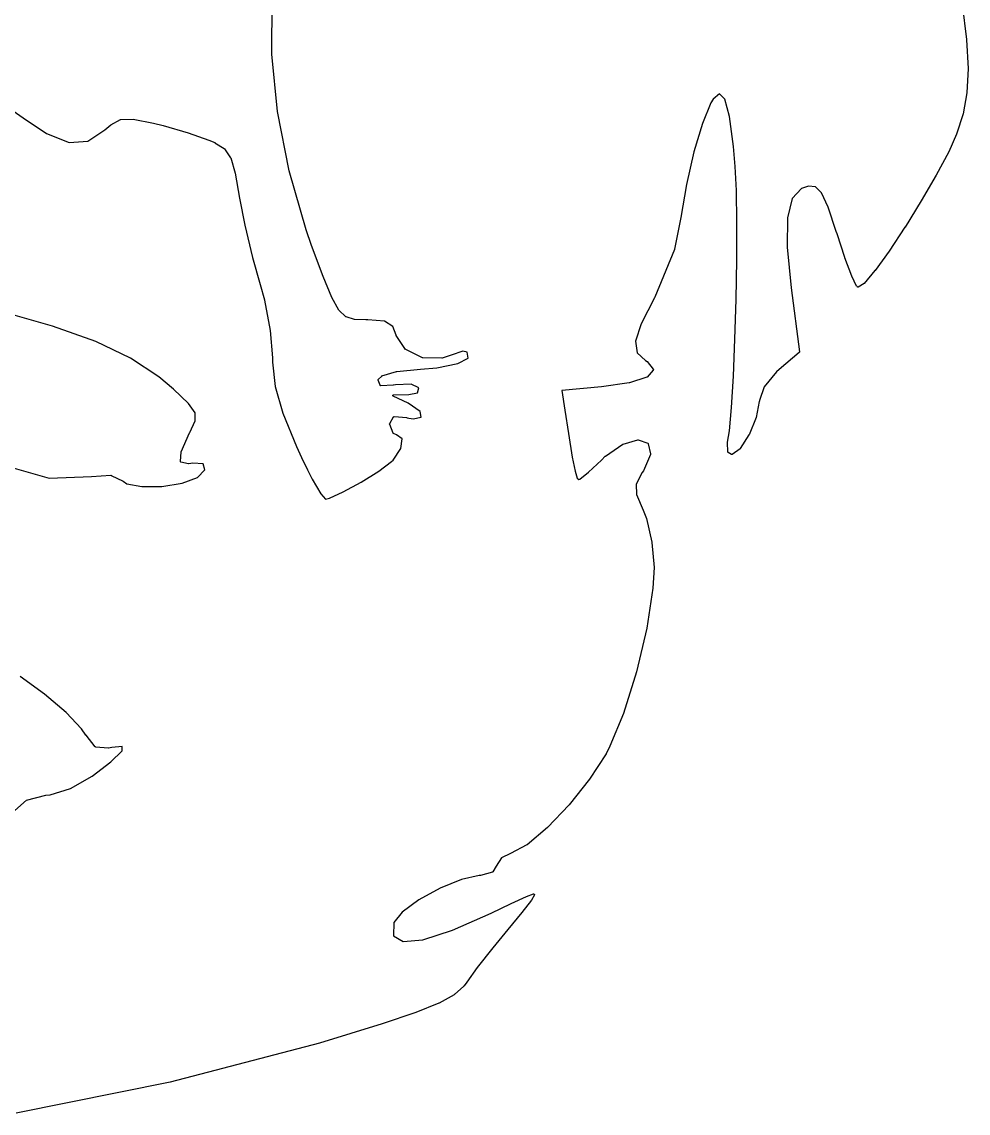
# Model space of a CAD drawing. Extents: x 42 to 258, y -102 to -28.
# Drawn here: x 87.86 to 95.17, y -58.17 to -49.74 of the extents above; entities that cross this region are included whole.
import ezdxf

# ---------------------------------------------------------------- set-up
doc = ezdxf.new("R2010")
doc.units = 0
doc.header["$MEASUREMENT"] = 0
doc.layers.add('BLACK', color=7, linetype='CONTINUOUS')

msp = doc.modelspace()

# ---------------------------------------------------------------- linework, layer by layer
at = {"layer": 'Black'}
for p, q in [((89.7895, -49.9919), (89.7917, -49.5828)), ((95.1186, -49.6051), (95.1533, -49.8804)), ((95.1533, -49.8804), (95.1533, -49.8805)), ((95.1533, -49.8805), (95.1533, -49.8807)), ((95.1533, -49.8807), (95.1656, -50.1038)), ((89.7896, -49.9922), (89.7895, -49.9919)), ((89.7896, -49.9924), (89.7896, -49.9922)), ((89.8331, -50.4353), (89.7896, -49.9924)), ((95.1656, -50.1043), (95.1564, -50.29)), ((95.1656, -50.1038), (95.1656, -50.104)), ((95.1656, -50.104), (95.1656, -50.1043)), ((93.2451, -50.2995), (93.1963, -50.3397)), ((93.2854, -50.3399), (93.2451, -50.2995)), ((95.1563, -50.2907), (95.1264, -50.4538)), ((95.1564, -50.29), (95.1563, -50.2903)), ((95.1563, -50.2903), (95.1563, -50.2907)), ((87.7218, -50.381), (87.8677, -50.4847)), ((93.179, -50.369), (93.1137, -50.5271)), ((93.1963, -50.3397), (93.179, -50.369)), ((93.322, -50.4746), (93.2854, -50.3399)), ((87.8677, -50.4847), (88.0499, -50.6064)), ((89.8332, -50.4355), (89.8331, -50.4353)), ((89.8332, -50.4357), (89.8332, -50.4355)), ((89.9214, -50.8939), (89.8332, -50.4357)), ((93.3529, -50.7064), (93.322, -50.4746)), ((95.1263, -50.4545), (95.0766, -50.6099)), ((95.1264, -50.4538), (95.1263, -50.4542)), ((95.1263, -50.4542), (95.1263, -50.4545)), ((88.4999, -50.5777), (88.5447, -50.538)), ((88.5447, -50.538), (88.5452, -50.5377)), ((88.5452, -50.5377), (88.5456, -50.5374)), ((88.5456, -50.5374), (88.6202, -50.4967)), ((88.6202, -50.4967), (88.6205, -50.4966)), ((88.6205, -50.4966), (88.6208, -50.4964)), ((88.6208, -50.4964), (88.6213, -50.4963)), ((88.6213, -50.4963), (88.6218, -50.4961)), ((88.6218, -50.4961), (88.6222, -50.4962)), ((88.6222, -50.4962), (88.6225, -50.4961)), ((88.6225, -50.4961), (88.7181, -50.4939)), ((88.7181, -50.4939), (88.7187, -50.494)), ((88.7187, -50.494), (88.7192, -50.494)), ((88.7192, -50.494), (88.8743, -50.5248)), ((88.8743, -50.5248), (88.8744, -50.5249)), ((88.8744, -50.5249), (88.8745, -50.5249)), ((88.8745, -50.5249), (88.9494, -50.5434)), ((88.9494, -50.5434), (88.9495, -50.5434)), ((88.9495, -50.5434), (88.9496, -50.5434)), ((88.9496, -50.5434), (89.1432, -50.5996)), ((93.1137, -50.5271), (93.0478, -50.7474)), ((88.0499, -50.6064), (88.2233, -50.6744)), ((88.3674, -50.6641), (88.4999, -50.5777)), ((89.1432, -50.5996), (89.1434, -50.5997)), ((89.1434, -50.5997), (89.1435, -50.5997)), ((89.1435, -50.5997), (89.3015, -50.6559)), ((95.0764, -50.6105), (95.0153, -50.7465)), ((95.0765, -50.6102), (95.0764, -50.6105)), ((95.0766, -50.6099), (95.0765, -50.6102)), ((88.2233, -50.6744), (88.3674, -50.6641)), ((89.3015, -50.6559), (89.3016, -50.656)), ((89.3016, -50.656), (89.3018, -50.656)), ((89.3018, -50.656), (89.3476, -50.676)), ((89.3476, -50.676), (89.348, -50.6762)), ((89.348, -50.6762), (89.3483, -50.6764)), ((89.3483, -50.6764), (89.4219, -50.7221)), ((89.4219, -50.7221), (89.422, -50.7222)), ((89.422, -50.7222), (89.4222, -50.7223)), ((89.4222, -50.7223), (89.4226, -50.7227)), ((89.4226, -50.7227), (89.4232, -50.7232)), ((89.4232, -50.7232), (89.4232, -50.7234)), ((89.4232, -50.7234), (89.4234, -50.7235)), ((89.4234, -50.7235), (89.4704, -50.7925)), ((93.3665, -50.8588), (93.3529, -50.7064)), ((89.4704, -50.7925), (89.4707, -50.7932)), ((89.4707, -50.7932), (89.4711, -50.7939)), ((89.4711, -50.7939), (89.5052, -50.912)), ((93.0478, -50.7474), (92.9897, -50.9999)), ((95.0152, -50.7468), (94.9197, -50.9263)), ((95.0153, -50.7465), (95.0152, -50.7467)), ((95.0152, -50.7467), (95.0152, -50.7468)), ((89.9215, -50.8942), (89.9214, -50.8939)), ((89.9215, -50.8944), (89.9215, -50.8942)), ((90.0531, -51.3495), (89.9215, -50.8944)), ((93.3755, -51.045), (93.3665, -50.8588)), ((89.5052, -50.912), (89.5052, -50.9122)), ((89.5052, -50.9122), (89.5053, -50.9125)), ((89.5053, -50.9125), (89.5401, -51.1054)), ((94.9196, -50.9265), (94.8033, -51.1261)), ((94.9197, -50.9263), (94.9196, -50.9264)), ((94.9196, -50.9264), (94.9196, -50.9265)), ((92.9897, -50.9999), (92.9475, -51.2545)), ((93.3792, -51.2923), (93.3755, -51.045)), ((93.8785, -51.0298), (93.8075, -51.1081)), ((93.9338, -51.0124), (93.8785, -51.0298)), ((93.9878, -51.018), (93.9338, -51.0124)), ((94.034, -51.0647), (93.9878, -51.018)), ((94.0838, -51.173), (94.034, -51.0647)), ((89.5401, -51.1054), (89.5798, -51.3121)), ((93.8075, -51.1081), (93.7712, -51.2556)), ((94.8032, -51.1262), (94.6779, -51.3277)), ((94.8033, -51.1261), (94.8032, -51.1262)), ((94.8033, -51.1261), (94.8033, -51.1261)), ((94.1472, -51.3609), (94.0838, -51.173)), ((89.5798, -51.3121), (89.6385, -51.5621)), ((92.9475, -51.2547), (92.8981, -51.499)), ((92.9475, -51.2545), (92.9475, -51.2546)), ((92.9475, -51.2546), (92.9475, -51.2547)), ((93.3781, -51.5803), (93.3792, -51.2923)), ((93.7712, -51.2556), (93.7689, -51.4825)), ((94.6778, -51.3278), (94.5549, -51.513)), ((94.6779, -51.3277), (94.6778, -51.3277)), ((94.6778, -51.3277), (94.6778, -51.3278)), ((90.0531, -51.3496), (90.0531, -51.3495)), ((90.0532, -51.3498), (90.0531, -51.3496)), ((90.0961, -51.4702), (90.0532, -51.3498)), ((94.1533, -51.3802), (94.1472, -51.3609)), ((94.1533, -51.3803), (94.1533, -51.3802)), ((94.2143, -51.564), (94.1533, -51.3803)), ((94.1533, -51.3803), (94.1533, -51.3803)), ((90.0962, -51.4703), (90.0961, -51.4702)), ((90.1863, -51.7104), (90.0962, -51.4703)), ((90.0962, -51.4703), (90.0962, -51.4703)), ((93.7689, -51.4825), (93.7993, -51.7974)), ((89.6385, -51.5621), (89.6978, -51.7704)), ((92.8979, -51.4999), (92.746, -51.8693)), ((92.898, -51.4994), (92.8979, -51.4999)), ((92.8981, -51.499), (92.898, -51.4994)), ((93.373, -51.8879), (93.3781, -51.5803)), ((94.2143, -51.5641), (94.2143, -51.564)), ((94.2143, -51.5642), (94.2143, -51.5641)), ((94.2678, -51.7066), (94.2143, -51.5642)), ((94.5548, -51.5131), (94.4462, -51.664)), ((94.5549, -51.5131), (94.5548, -51.5131)), ((94.5549, -51.513), (94.5549, -51.5131)), ((94.446, -51.6643), (94.3633, -51.7625)), ((94.4461, -51.6641), (94.446, -51.6643)), ((94.4462, -51.664), (94.4461, -51.6641)), ((90.1863, -51.7105), (90.1863, -51.7104)), ((90.1863, -51.7104), (90.1863, -51.7104)), ((90.2521, -51.8715), (90.1863, -51.7105)), ((94.2679, -51.7067), (94.2678, -51.7066)), ((94.268, -51.707), (94.2679, -51.7067)), ((94.3044, -51.7832), (94.268, -51.707)), ((89.6978, -51.7704), (89.6978, -51.7704)), ((89.6978, -51.7704), (89.6978, -51.7704)), ((89.6978, -51.7704), (89.7316, -51.8908)), ((93.7993, -51.7974), (93.8625, -52.2916)), ((94.3049, -51.7838), (94.3044, -51.7832)), ((94.3053, -51.7844), (94.3049, -51.7838)), ((94.3107, -51.7902), (94.3053, -51.7844)), ((94.3113, -51.7907), (94.3107, -51.7902)), ((94.3119, -51.7912), (94.3113, -51.7907)), ((94.312, -51.7912), (94.3119, -51.7912)), ((94.3121, -51.7913), (94.312, -51.7912)), ((94.3128, -51.7915), (94.3121, -51.7913)), ((94.3136, -51.7918), (94.3128, -51.7915)), ((94.3137, -51.7917), (94.3136, -51.7918)), ((94.3145, -51.7917), (94.3137, -51.7918)), ((94.3137, -51.7918), (94.3137, -51.7917)), ((94.3153, -51.7917), (94.3145, -51.7917)), ((94.3154, -51.7917), (94.3153, -51.7917)), ((94.3155, -51.7917), (94.3154, -51.7917)), ((94.3162, -51.7914), (94.3155, -51.7917)), ((94.3169, -51.7911), (94.3162, -51.7914)), ((94.3621, -51.7635), (94.3169, -51.7911)), ((94.3627, -51.763), (94.3621, -51.7635)), ((94.3633, -51.7625), (94.3627, -51.763)), ((89.7316, -51.8908), (89.7316, -51.891)), ((89.7316, -51.891), (89.7317, -51.8912)), ((89.7317, -51.8912), (89.7764, -52.1268)), ((90.2523, -51.8717), (90.2521, -51.8715)), ((90.2524, -51.872), (90.2523, -51.8717)), ((90.3059, -51.9696), (90.2524, -51.872)), ((92.7436, -51.8736), (92.6403, -52.0739)), ((92.7457, -51.8699), (92.7436, -51.8736)), ((92.7459, -51.8696), (92.7457, -51.8699)), ((92.746, -51.8693), (92.7459, -51.8696)), ((93.3643, -52.1946), (93.373, -51.8879)), ((88.0964, -52.0927), (87.6795, -51.9758)), ((90.3063, -51.9702), (90.3059, -51.9696)), ((90.3068, -51.9708), (90.3063, -51.9702)), ((90.3598, -52.0209), (90.3068, -51.9708)), ((90.3601, -52.0211), (90.3598, -52.0209)), ((90.3603, -52.0213), (90.3601, -52.0211)), ((90.3608, -52.0216), (90.3603, -52.0213)), ((90.3613, -52.0219), (90.3608, -52.0216)), ((90.3616, -52.022), (90.3613, -52.0219)), ((90.3619, -52.0221), (90.3616, -52.022)), ((90.4263, -52.0405), (90.3619, -52.0221)), ((90.4269, -52.0406), (90.4263, -52.0405)), ((90.4275, -52.0407), (90.4269, -52.0406)), ((90.5153, -52.0433), (90.4275, -52.0407)), ((90.5154, -52.0433), (90.5153, -52.0432)), ((90.5153, -52.0432), (90.5153, -52.0433)), ((90.529, -52.0433), (90.5154, -52.0433)), ((90.66, -52.0537), (90.529, -52.0433)), ((90.7231, -52.0963), (90.66, -52.0537)), ((92.6403, -52.0739), (92.5966, -52.2099)), ((88.4296, -52.2112), (88.0964, -52.0927)), ((89.7764, -52.1268), (89.7764, -52.1271)), ((89.7764, -52.1271), (89.7765, -52.1273)), ((89.7765, -52.1273), (89.794, -52.3386)), ((90.7484, -52.1638), (90.7231, -52.0963)), ((90.7487, -52.1643), (90.7484, -52.1638)), ((90.7489, -52.1648), (90.7487, -52.1643)), ((90.8207, -52.2722), (90.7489, -52.1648)), ((88.6971, -52.3392), (88.4296, -52.2112)), ((92.5966, -52.2099), (92.6091, -52.2983)), ((93.3526, -52.4796), (93.3643, -52.1946)), ((88.9168, -52.4849), (88.6971, -52.3392)), ((89.794, -52.3386), (89.794, -52.3387)), ((89.794, -52.3387), (89.794, -52.3389)), ((89.794, -52.3389), (89.7944, -52.3702)), ((90.821, -52.2725), (90.8207, -52.2722)), ((90.8213, -52.2729), (90.821, -52.2725)), ((90.8216, -52.2731), (90.8213, -52.2729)), ((90.8219, -52.2734), (90.8216, -52.2731)), ((90.8223, -52.2736), (90.8219, -52.2734)), ((90.8227, -52.2739), (90.8223, -52.2736)), ((90.9522, -52.3367), (90.8227, -52.2739)), ((90.9523, -52.3367), (90.9522, -52.3367)), ((90.9525, -52.3368), (90.9523, -52.3367)), ((90.9532, -52.3369), (90.9525, -52.3368)), ((90.9538, -52.3371), (90.9532, -52.3369)), ((90.954, -52.3371), (90.9538, -52.3371)), ((90.9542, -52.3372), (90.954, -52.3371)), ((91.1022, -52.3413), (90.9542, -52.3372)), ((91.1031, -52.3412), (91.1023, -52.3413)), ((91.1039, -52.341), (91.1031, -52.3412)), ((91.104, -52.341), (91.1039, -52.341)), ((91.1743, -52.3159), (91.104, -52.341)), ((91.104, -52.341), (91.104, -52.341)), ((91.2631, -52.2866), (91.1743, -52.3159)), ((91.225, -52.3826), (91.3038, -52.34)), ((91.2968, -52.2932), (91.2631, -52.2866)), ((91.3038, -52.34), (91.2968, -52.2932)), ((92.6091, -52.2983), (92.6749, -52.3587)), ((93.8608, -52.2961), (93.7062, -52.4267)), ((93.8612, -52.2955), (93.8608, -52.2961)), ((93.8617, -52.295), (93.8612, -52.2955)), ((93.8618, -52.2948), (93.8617, -52.295)), ((93.8619, -52.2947), (93.8618, -52.2948)), ((93.8621, -52.294), (93.8619, -52.2947)), ((93.8624, -52.2933), (93.8621, -52.294)), ((93.8625, -52.2931), (93.8624, -52.2932)), ((93.8624, -52.2932), (93.8624, -52.2933)), ((93.8625, -52.2916), (93.8625, -52.2924)), ((93.8625, -52.2924), (93.8625, -52.2931)), ((89.7944, -52.3702), (89.8148, -52.5598)), ((90.7529, -52.4438), (90.9355, -52.4242)), ((90.9355, -52.4242), (90.9355, -52.4242)), ((90.9355, -52.4242), (90.9356, -52.4242)), ((90.9356, -52.4242), (91.0637, -52.4137)), ((91.0637, -52.4137), (91.225, -52.3826)), ((91.1023, -52.3413), (91.1022, -52.3413)), ((91.1023, -52.3413), (91.1023, -52.3413)), ((92.6749, -52.3587), (92.6862, -52.3655)), ((92.6862, -52.3655), (92.6863, -52.3655)), ((92.6863, -52.3655), (92.6863, -52.3656)), ((92.6863, -52.3656), (92.687, -52.3661)), ((92.687, -52.3661), (92.6876, -52.3666)), ((92.6876, -52.3666), (92.6876, -52.3667)), ((92.6876, -52.3667), (92.6876, -52.3667)), ((92.6876, -52.3667), (92.7337, -52.4257)), ((89.0283, -52.5796), (88.9168, -52.4849)), ((90.6094, -52.5078), (90.6095, -52.5075)), ((90.6095, -52.5083), (90.6094, -52.5078)), ((90.6095, -52.5072), (90.6096, -52.5066)), ((90.6095, -52.5075), (90.6095, -52.5072)), ((90.6096, -52.5089), (90.6095, -52.5083)), ((90.6096, -52.5066), (90.6097, -52.5061)), ((90.6097, -52.5092), (90.6096, -52.5089)), ((90.6097, -52.5061), (90.6099, -52.5058)), ((90.6098, -52.5095), (90.6097, -52.5092)), ((90.6255, -52.5499), (90.6098, -52.5095)), ((90.6099, -52.5055), (90.6103, -52.5051)), ((90.6099, -52.5058), (90.6099, -52.5055)), ((90.6103, -52.5051), (90.6105, -52.5046)), ((90.6105, -52.5046), (90.6108, -52.5044)), ((90.6108, -52.5044), (90.611, -52.5041)), ((90.611, -52.5041), (90.637, -52.4791)), ((90.637, -52.4791), (90.6373, -52.4789)), ((90.6373, -52.4789), (90.6375, -52.4787)), ((90.6375, -52.4787), (90.638, -52.4784)), ((90.638, -52.4784), (90.6385, -52.4781)), ((90.6385, -52.4781), (90.6388, -52.478)), ((90.6388, -52.478), (90.639, -52.4779)), ((90.639, -52.4779), (90.752, -52.444)), ((90.752, -52.444), (90.7525, -52.4439)), ((90.7525, -52.4439), (90.7529, -52.4438)), ((92.6837, -52.4872), (92.5494, -52.5316)), ((92.6841, -52.487), (92.6837, -52.4872)), ((92.6845, -52.4869), (92.6841, -52.487)), ((92.6848, -52.4866), (92.6845, -52.4869)), ((92.6852, -52.4864), (92.6848, -52.4866)), ((92.6855, -52.4861), (92.6852, -52.4864)), ((92.6858, -52.4858), (92.6855, -52.4861)), ((92.7335, -52.4321), (92.6858, -52.4858)), ((92.7339, -52.4314), (92.7335, -52.4321)), ((92.7337, -52.4257), (92.7341, -52.4264)), ((92.7344, -52.4307), (92.7339, -52.4314)), ((92.7341, -52.4264), (92.7345, -52.4272)), ((92.7346, -52.4298), (92.7344, -52.4306)), ((92.7344, -52.4306), (92.7344, -52.4306)), ((92.7344, -52.4306), (92.7344, -52.4307)), ((92.7345, -52.4272), (92.7345, -52.4272)), ((92.7345, -52.4272), (92.7345, -52.4272)), ((92.7345, -52.4272), (92.7346, -52.428)), ((92.7346, -52.428), (92.7347, -52.4289)), ((92.7347, -52.429), (92.7346, -52.4298)), ((92.7347, -52.4289), (92.7347, -52.4289)), ((92.7347, -52.4289), (92.7347, -52.429)), ((93.3385, -52.7223), (93.3526, -52.4796)), ((93.6856, -52.4451), (93.5908, -52.5618)), ((93.7062, -52.4267), (93.6856, -52.4451)), ((89.1442, -52.6902), (89.0283, -52.5796)), ((89.8148, -52.5598), (89.8731, -52.7658)), ((90.6257, -52.5503), (90.6255, -52.5499)), ((90.6259, -52.5507), (90.6257, -52.5503)), ((90.6262, -52.551), (90.6259, -52.5507)), ((90.6264, -52.5513), (90.6262, -52.551)), ((90.6267, -52.5516), (90.6264, -52.5513)), ((90.6271, -52.552), (90.6267, -52.5516)), ((90.6274, -52.5522), (90.6271, -52.552)), ((90.6277, -52.5524), (90.6274, -52.5522)), ((90.6282, -52.5526), (90.6277, -52.5524)), ((90.6286, -52.5528), (90.6282, -52.5526)), ((90.629, -52.5529), (90.6286, -52.5528)), ((90.6294, -52.553), (90.629, -52.5529)), ((90.6298, -52.553), (90.6294, -52.553)), ((90.6303, -52.553), (90.6298, -52.553)), ((90.7266, -52.549), (90.6303, -52.553)), ((90.7269, -52.5489), (90.7266, -52.549)), ((90.7273, -52.5489), (90.7269, -52.5489)), ((90.7445, -52.5457), (90.7273, -52.5489)), ((90.8649, -52.5407), (90.7445, -52.5457)), ((90.923, -52.5692), (90.8649, -52.5407)), ((90.9129, -52.6074), (90.923, -52.5692)), ((92.3344, -52.5627), (92.028, -52.5904)), ((92.028, -52.5904), (92.0512, -52.7431)), ((92.3345, -52.5626), (92.3344, -52.5627)), ((92.3346, -52.5626), (92.3345, -52.5626)), ((92.5485, -52.5318), (92.3346, -52.5626)), ((92.5489, -52.5316), (92.5485, -52.5318)), ((92.5494, -52.5316), (92.5489, -52.5316)), ((93.5908, -52.5618), (93.5532, -52.6677)), ((90.7238, -52.6297), (90.7239, -52.6291)), ((90.7239, -52.63), (90.7238, -52.6297)), ((90.7239, -52.6286), (90.724, -52.6283)), ((90.7239, -52.6291), (90.7239, -52.6286)), ((90.7239, -52.6303), (90.7239, -52.63)), ((90.7241, -52.6308), (90.7239, -52.6303)), ((90.724, -52.628), (90.7242, -52.6275)), ((90.724, -52.6283), (90.724, -52.628)), ((90.7242, -52.6314), (90.7241, -52.6308)), ((90.7242, -52.6275), (90.7244, -52.627)), ((90.7244, -52.6317), (90.7242, -52.6314)), ((90.7244, -52.627), (90.7246, -52.6267)), ((90.7245, -52.632), (90.7244, -52.6317)), ((90.7249, -52.6324), (90.7245, -52.632)), ((90.7246, -52.6267), (90.7247, -52.6264)), ((90.7247, -52.6264), (90.7251, -52.626)), ((90.7252, -52.6328), (90.7249, -52.6324)), ((90.7251, -52.626), (90.7255, -52.6256)), ((90.7255, -52.633), (90.7252, -52.6328)), ((90.7255, -52.6256), (90.7258, -52.6254)), ((90.7257, -52.6332), (90.7255, -52.633)), ((90.7262, -52.6335), (90.7257, -52.6332)), ((90.7258, -52.6254), (90.726, -52.6252)), ((90.726, -52.6252), (90.7265, -52.625)), ((90.7266, -52.6338), (90.7262, -52.6335)), ((90.7265, -52.625), (90.727, -52.6247)), ((90.8406, -52.6888), (90.7266, -52.6338)), ((90.727, -52.6247), (90.7273, -52.6246)), ((90.7273, -52.6246), (90.7276, -52.6245)), ((90.7276, -52.6245), (90.7281, -52.6244)), ((90.7281, -52.6244), (90.7287, -52.6243)), ((90.7287, -52.6243), (90.8455, -52.6209)), ((90.8455, -52.6209), (90.9129, -52.6074)), ((93.553, -52.6745), (93.5286, -52.7982)), ((93.5531, -52.6736), (93.553, -52.6741)), ((93.553, -52.6741), (93.553, -52.6745)), ((93.5532, -52.6677), (93.5531, -52.6736)), ((89.1956, -52.7617), (89.1442, -52.6902)), ((89.1958, -52.825), (89.1956, -52.7617)), ((90.933, -52.7527), (90.8406, -52.6888)), ((90.9427, -52.7959), (90.933, -52.7527)), ((92.0512, -52.7431), (92.0512, -52.7431)), ((92.0512, -52.7431), (92.0787, -52.9222)), ((93.3226, -52.9017), (93.3385, -52.7223)), ((89.1555, -52.9135), (89.1958, -52.825)), ((89.8731, -52.7658), (89.9787, -53.0226)), ((90.6984, -52.8472), (90.6985, -52.8468)), ((90.6985, -52.8464), (90.6987, -52.846)), ((90.6985, -52.8468), (90.6985, -52.8464)), ((90.6987, -52.8455), (90.699, -52.8452)), ((90.6987, -52.846), (90.6987, -52.8455)), ((90.699, -52.8452), (90.6991, -52.8448)), ((90.6991, -52.8448), (90.7284, -52.7944)), ((90.7284, -52.7944), (90.7286, -52.7942)), ((90.7286, -52.7941), (90.7291, -52.7936)), ((90.7286, -52.7942), (90.7286, -52.7941)), ((90.7291, -52.7936), (90.7296, -52.7931)), ((90.7296, -52.7931), (90.7297, -52.793)), ((90.7297, -52.793), (90.7299, -52.7928)), ((90.7299, -52.7928), (90.7305, -52.7925)), ((90.7305, -52.7925), (90.7311, -52.7922)), ((90.7311, -52.7922), (90.7313, -52.7922)), ((90.7313, -52.7922), (90.7314, -52.7921)), ((90.7314, -52.7921), (90.7321, -52.792)), ((90.7321, -52.792), (90.7328, -52.7919)), ((90.7328, -52.7919), (90.733, -52.7919)), ((90.733, -52.7919), (90.7332, -52.7919)), ((90.7332, -52.7919), (90.8308, -52.7998)), ((90.8308, -52.7998), (90.831, -52.7999)), ((90.831, -52.7999), (90.8313, -52.7999)), ((90.8313, -52.7999), (90.879, -52.8086)), ((90.879, -52.8086), (90.9427, -52.7959)), ((93.5283, -52.7991), (93.4735, -52.932)), ((93.5284, -52.7987), (93.5283, -52.7991)), ((93.5286, -52.7982), (93.5284, -52.7987)), ((89.088, -53.063), (89.1531, -52.9182)), ((89.1531, -52.9181), (89.1532, -52.918)), ((89.1531, -52.9182), (89.1531, -52.9181)), ((89.1532, -52.918), (89.1555, -52.9135)), ((90.6984, -52.85), (90.6984, -52.8472)), ((90.6984, -52.8501), (90.6984, -52.85)), ((90.6984, -52.8502), (90.6984, -52.8501)), ((90.6986, -52.851), (90.6984, -52.8502)), ((90.6987, -52.8517), (90.6986, -52.851)), ((90.6987, -52.8518), (90.6987, -52.8517)), ((90.6988, -52.8519), (90.6987, -52.8518)), ((90.7259, -52.9202), (90.6988, -52.8519)), ((90.7261, -52.9204), (90.7259, -52.9202)), ((90.7262, -52.9207), (90.7261, -52.9204)), ((90.7265, -52.9212), (90.7262, -52.9207)), ((90.7268, -52.9216), (90.7265, -52.9212)), ((90.7271, -52.9218), (90.7268, -52.9216)), ((90.7273, -52.9221), (90.7271, -52.9218)), ((90.7277, -52.9224), (90.7273, -52.9221)), ((90.7282, -52.9227), (90.7277, -52.9224)), ((90.7285, -52.9228), (90.7282, -52.9227)), ((90.7288, -52.923), (90.7285, -52.9228)), ((90.7518, -52.9317), (90.7288, -52.923)), ((92.0787, -52.9222), (92.1086, -53.1043)), ((93.3078, -52.9899), (93.3226, -52.9017)), ((90.796, -52.9635), (90.7518, -52.9317)), ((90.7859, -53.0387), (90.796, -52.9635)), ((92.3645, -53.0973), (92.4992, -53.0044)), ((92.4992, -53.0044), (92.5, -53.004)), ((92.5, -53.004), (92.5007, -53.0037)), ((92.5007, -53.0037), (92.6142, -52.9722)), ((92.6142, -52.9722), (92.6148, -52.9721)), ((92.6148, -52.9721), (92.6154, -52.972)), ((92.6154, -52.972), (92.6157, -52.9721)), ((92.6157, -52.9721), (92.6159, -52.972)), ((92.6159, -52.972), (92.6165, -52.9722)), ((92.6165, -52.9722), (92.6172, -52.9723)), ((92.6172, -52.9723), (92.6919, -52.998)), ((92.6919, -52.998), (92.6926, -52.9984)), ((92.6926, -52.9984), (92.6933, -52.9987)), ((92.6933, -52.9987), (92.6934, -52.9988)), ((92.6934, -52.9988), (92.6935, -52.9988)), ((92.6935, -52.9988), (92.694, -52.9994)), ((92.694, -52.9994), (92.6945, -53)), ((92.6945, -53), (92.6945, -53.0001)), ((92.6945, -53.0001), (92.6946, -53.0001)), ((92.6946, -53.0001), (92.6949, -53.0009)), ((92.6949, -53.0009), (92.6952, -53.0016)), ((92.6952, -53.0016), (92.7137, -53.0801)), ((93.3079, -52.9904), (93.3078, -52.9899)), ((93.3078, -52.9909), (93.3079, -52.9904)), ((93.3101, -53.0646), (93.3078, -52.9909)), ((93.4731, -52.9328), (93.4059, -53.0389)), ((93.4732, -52.9324), (93.4731, -52.9328)), ((93.4735, -52.932), (93.4732, -52.9324)), ((89.0834, -53.1384), (89.0876, -53.0648)), ((89.0876, -53.0647), (89.0878, -53.0639)), ((89.0876, -53.0648), (89.0876, -53.0647)), ((89.0876, -53.0647), (89.0876, -53.0647)), ((89.0878, -53.0639), (89.088, -53.0631)), ((89.088, -53.0631), (89.088, -53.063)), ((89.088, -53.0631), (89.088, -53.0631)), ((89.9787, -53.0226), (90.0179, -53.1076)), ((90.7245, -53.1281), (90.7859, -53.0387)), ((92.3334, -53.1268), (92.3639, -53.0978)), ((92.3639, -53.0978), (92.3643, -53.0976)), ((92.3643, -53.0976), (92.3645, -53.0973)), ((92.7134, -53.0833), (92.658, -53.2104)), ((92.7136, -53.0826), (92.7134, -53.0833)), ((92.7138, -53.0819), (92.7136, -53.0826)), ((92.7137, -53.0801), (92.7137, -53.0809)), ((92.7137, -53.0809), (92.7138, -53.0816)), ((92.7138, -53.0816), (92.7138, -53.0817)), ((92.7138, -53.0817), (92.7138, -53.0819)), ((93.3102, -53.0653), (93.3101, -53.0646)), ((93.3104, -53.066), (93.3102, -53.0653)), ((93.3104, -53.0661), (93.3104, -53.066)), ((93.3104, -53.0663), (93.3104, -53.0661)), ((93.3108, -53.0669), (93.3104, -53.0663)), ((93.3112, -53.0675), (93.3108, -53.0669)), ((93.3113, -53.0676), (93.3112, -53.0675)), ((93.3114, -53.0677), (93.3113, -53.0676)), ((93.3119, -53.0682), (93.3114, -53.0677)), ((93.3125, -53.0687), (93.3119, -53.0682)), ((93.3377, -53.0839), (93.3125, -53.0687)), ((93.3379, -53.084), (93.3377, -53.0839)), ((93.3382, -53.0842), (93.3379, -53.084)), ((93.3388, -53.0843), (93.3382, -53.0842)), ((93.3393, -53.0846), (93.3388, -53.0843)), ((93.3396, -53.0846), (93.3393, -53.0846)), ((93.3399, -53.0846), (93.3396, -53.0846)), ((93.3404, -53.0846), (93.3399, -53.0846)), ((93.341, -53.0846), (93.3404, -53.0846)), ((93.3413, -53.0845), (93.341, -53.0846)), ((93.3416, -53.0845), (93.3413, -53.0845)), ((93.3421, -53.0842), (93.3416, -53.0845)), ((93.3427, -53.084), (93.3421, -53.0842)), ((93.3429, -53.0839), (93.3427, -53.084)), ((93.3432, -53.0837), (93.3429, -53.0839)), ((93.4045, -53.0404), (93.3432, -53.0837)), ((93.4046, -53.0403), (93.4045, -53.0404)), ((93.4047, -53.0402), (93.4046, -53.0403)), ((93.4052, -53.0397), (93.4047, -53.0402)), ((93.4058, -53.0391), (93.4052, -53.0397)), ((93.4059, -53.0389), (93.4058, -53.039)), ((93.4058, -53.039), (93.4058, -53.0391)), ((87.7622, -53.1798), (88.0708, -53.2671)), ((89.0834, -53.1385), (89.0834, -53.1384)), ((89.0834, -53.1384), (89.0834, -53.1384)), ((89.0835, -53.1395), (89.0834, -53.1385)), ((89.0836, -53.1402), (89.0835, -53.1395)), ((89.0841, -53.1411), (89.0836, -53.1402)), ((89.0836, -53.1402), (89.0836, -53.1402)), ((89.0836, -53.1402), (89.0836, -53.1402)), ((89.0844, -53.1417), (89.0841, -53.1411)), ((89.085, -53.1423), (89.0844, -53.1417)), ((89.0844, -53.1417), (89.0844, -53.1417)), ((89.0844, -53.1417), (89.0844, -53.1417)), ((89.0857, -53.1429), (89.085, -53.1423)), ((89.0865, -53.1433), (89.0857, -53.1429)), ((89.0857, -53.1429), (89.0857, -53.1429)), ((89.0857, -53.1429), (89.0857, -53.1429)), ((89.0872, -53.1436), (89.0865, -53.1433)), ((89.0873, -53.1436), (89.0872, -53.1436)), ((89.1451, -53.157), (89.0873, -53.1436)), ((89.0873, -53.1436), (89.0873, -53.1436)), ((89.1453, -53.157), (89.1451, -53.157)), ((89.1455, -53.1571), (89.1453, -53.157)), ((89.1462, -53.1571), (89.1455, -53.1571)), ((89.1468, -53.1571), (89.1462, -53.1571)), ((89.147, -53.1571), (89.1468, -53.1571)), ((89.1472, -53.1571), (89.147, -53.1571)), ((89.1798, -53.1502), (89.1472, -53.1571)), ((89.2589, -53.1552), (89.1798, -53.1502)), ((89.2704, -53.2025), (89.2589, -53.1552)), ((90.0179, -53.1076), (90.0648, -53.2017)), ((90.614, -53.2125), (90.7129, -53.139)), ((90.7129, -53.139), (90.7245, -53.1281)), ((92.1086, -53.1043), (92.1301, -53.2137)), ((92.2338, -53.2206), (92.3334, -53.1268)), ((92.3334, -53.1268), (92.3334, -53.1268)), ((88.0708, -53.2671), (88.3962, -53.255)), ((88.3962, -53.255), (88.5463, -53.245)), ((88.5463, -53.245), (88.5467, -53.2451)), ((88.5467, -53.2451), (88.5472, -53.245)), ((88.5472, -53.245), (88.5476, -53.2452)), ((88.5476, -53.2452), (88.548, -53.2452)), ((88.548, -53.2452), (88.5484, -53.2454)), ((88.5484, -53.2454), (88.5488, -53.2455)), ((88.5488, -53.2455), (88.6403, -53.2907)), ((89.0967, -53.3062), (89.2147, -53.2616)), ((89.2147, -53.2616), (89.2704, -53.2025)), ((90.0648, -53.2017), (90.1009, -53.2742)), ((90.4784, -53.297), (90.614, -53.2125)), ((92.1301, -53.2137), (92.1464, -53.2659)), ((92.1464, -53.2659), (92.1584, -53.277)), ((92.1664, -53.2737), (92.2338, -53.2206)), ((92.6492, -53.2241), (92.6028, -53.3134)), ((92.6576, -53.2111), (92.6492, -53.2241)), ((92.6578, -53.2107), (92.6576, -53.2111)), ((92.658, -53.2104), (92.6578, -53.2107)), ((88.6403, -53.2907), (88.6405, -53.2909)), ((88.6405, -53.2909), (88.6408, -53.291)), ((88.6408, -53.291), (88.67, -53.3105)), ((88.67, -53.3105), (88.7847, -53.3327)), ((88.7847, -53.3327), (88.9401, -53.3307)), ((88.9401, -53.3307), (89.0967, -53.3062)), ((90.1009, -53.2742), (90.1671, -53.3891)), ((90.3401, -53.3734), (90.4784, -53.297)), ((92.1584, -53.277), (92.1664, -53.2737)), ((92.6028, -53.3134), (92.605, -53.3931)), ((90.1671, -53.3891), (90.2029, -53.4297)), ((90.2029, -53.4297), (90.2332, -53.4222)), ((90.2332, -53.4222), (90.3401, -53.3734)), ((92.605, -53.3931), (92.6559, -53.5144)), ((92.6559, -53.5144), (92.6559, -53.5145)), ((92.6559, -53.5145), (92.656, -53.5145)), ((92.656, -53.5145), (92.6806, -53.5778)), ((92.6806, -53.5778), (92.6806, -53.5781)), ((92.6806, -53.5781), (92.6808, -53.5785)), ((92.6808, -53.5785), (92.7233, -53.7625)), ((92.7233, -53.7625), (92.7233, -53.7628)), ((92.7233, -53.7628), (92.7234, -53.7632)), ((92.7234, -53.7632), (92.74, -53.9572)), ((92.74, -53.9579), (92.7314, -54.1162)), ((92.74, -53.9572), (92.74, -53.9576)), ((92.74, -53.9576), (92.74, -53.9579)), ((92.7314, -54.1166), (92.6845, -54.4261)), ((92.7314, -54.1162), (92.7313, -54.1164)), ((92.7313, -54.1164), (92.7314, -54.1166)), ((92.6844, -54.4265), (92.6055, -54.7621)), ((92.6845, -54.4261), (92.6844, -54.4263)), ((92.6844, -54.4263), (92.6844, -54.4265)), ((92.6054, -54.7624), (92.5042, -55.0848)), ((92.6055, -54.7621), (92.6054, -54.7623)), ((92.6054, -54.7623), (92.6054, -54.7624)), ((88.0327, -54.9349), (87.8466, -54.7993)), ((88.1997, -55.0767), (88.0327, -54.9349)), ((88.3198, -55.2021), (88.1997, -55.0767)), ((92.5041, -55.0852), (92.3985, -55.3362)), ((92.5042, -55.0848), (92.5041, -55.085)), ((92.5041, -55.085), (92.5041, -55.0852)), ((88.3538, -55.2517), (88.3198, -55.2021)), ((88.3539, -55.2518), (88.3538, -55.2517)), ((88.354, -55.252), (88.3539, -55.2518)), ((88.4256, -55.3417), (88.354, -55.252)), ((88.4258, -55.3419), (88.4256, -55.3417)), ((88.426, -55.3421), (88.4258, -55.3419)), ((88.4265, -55.3424), (88.426, -55.3421)), ((88.4269, -55.3428), (88.4265, -55.3424)), ((88.4272, -55.3429), (88.4269, -55.3428)), ((88.4274, -55.3431), (88.4272, -55.3429)), ((88.428, -55.3432), (88.4274, -55.3431)), ((88.4286, -55.3435), (88.428, -55.3432)), ((88.4288, -55.3435), (88.4286, -55.3435)), ((88.429, -55.3435), (88.4288, -55.3435)), ((88.5259, -55.3535), (88.429, -55.3435)), ((88.5267, -55.3534), (88.5259, -55.3535)), ((88.5275, -55.3534), (88.5267, -55.3534)), ((88.5534, -55.3477), (88.5275, -55.3534)), ((88.5461, -55.4574), (88.6332, -55.372)), ((88.6343, -55.3398), (88.5534, -55.3477)), ((88.6332, -55.372), (88.6343, -55.3398)), ((92.3905, -55.3551), (92.3697, -55.3945)), ((92.3907, -55.3547), (92.3905, -55.3549)), ((92.3905, -55.3549), (92.3905, -55.3551)), ((92.3985, -55.3362), (92.3907, -55.3547)), ((88.4019, -55.568), (88.5461, -55.4574)), ((92.3695, -55.3949), (92.2428, -55.5919)), ((92.3697, -55.3945), (92.3695, -55.3947)), ((92.3695, -55.3947), (92.3695, -55.3949)), ((88.2343, -55.6648), (88.4019, -55.568)), ((92.2425, -55.5923), (92.0851, -55.7897)), ((92.2426, -55.5921), (92.2425, -55.5923)), ((92.2428, -55.5919), (92.2426, -55.5921)), ((88.0784, -55.7138), (88.2343, -55.6648)), ((87.7575, -55.8739), (87.8936, -55.7539)), ((87.8936, -55.7539), (87.8939, -55.7537)), ((87.8939, -55.7537), (87.8941, -55.7535)), ((87.8941, -55.7535), (87.8946, -55.7532)), ((87.8946, -55.7532), (87.8951, -55.753)), ((87.8951, -55.753), (87.8954, -55.7529)), ((87.8954, -55.7529), (87.8957, -55.7528)), ((87.8957, -55.7528), (88.044, -55.7164)), ((88.044, -55.7164), (88.0444, -55.7164)), ((88.0444, -55.7164), (88.0448, -55.7163)), ((88.0448, -55.7163), (88.0784, -55.7138)), ((92.0849, -55.79), (91.9174, -55.9656)), ((92.085, -55.7898), (92.0849, -55.79)), ((92.0851, -55.7897), (92.085, -55.7898)), ((91.917, -55.966), (91.7599, -56.098)), ((91.9171, -55.9658), (91.917, -55.966)), ((91.9174, -55.9656), (91.9171, -55.9658)), ((91.759, -56.0986), (91.6328, -56.165)), ((91.7594, -56.0983), (91.759, -56.0986)), ((91.7599, -56.098), (91.7594, -56.0983)), ((91.5626, -56.1981), (91.5205, -56.2627)), ((91.6326, -56.1651), (91.5626, -56.1981)), ((91.6327, -56.165), (91.6326, -56.1651)), ((91.6328, -56.165), (91.6327, -56.165)), ((91.5205, -56.2627), (91.4954, -56.3072)), ((91.254, -56.366), (91.0882, -56.4345)), ((91.39, -56.3361), (91.254, -56.366)), ((91.3993, -56.3358), (91.39, -56.3361)), ((91.3999, -56.3357), (91.3993, -56.3358)), ((91.4005, -56.3357), (91.3999, -56.3357)), ((91.4924, -56.3095), (91.4005, -56.3357)), ((91.4926, -56.3094), (91.4924, -56.3095)), ((91.4928, -56.3094), (91.4926, -56.3094)), ((91.4934, -56.309), (91.4928, -56.3094)), ((91.494, -56.3087), (91.4934, -56.309)), ((91.4941, -56.3086), (91.494, -56.3087)), ((91.4943, -56.3085), (91.4941, -56.3086)), ((91.4947, -56.308), (91.4943, -56.3085)), ((91.4952, -56.3075), (91.4947, -56.308)), ((91.4953, -56.3073), (91.4952, -56.3075)), ((91.4954, -56.3072), (91.4953, -56.3073)), ((91.0882, -56.4345), (90.9243, -56.5244)), ((90.9243, -56.5244), (90.7945, -56.6183)), ((91.4819, -56.6261), (91.636, -56.5529)), ((91.636, -56.5529), (91.6361, -56.5528)), ((91.636, -56.5529), (91.636, -56.5529)), ((91.6361, -56.5528), (91.755, -56.4992)), ((91.793, -56.5258), (91.7199, -56.6211)), ((91.755, -56.4992), (91.7551, -56.4991)), ((91.7551, -56.4991), (91.7552, -56.4991)), ((91.7552, -56.4991), (91.809, -56.4786)), ((91.7932, -56.5255), (91.793, -56.5258)), ((91.7934, -56.5252), (91.7932, -56.5255)), ((91.8158, -56.4859), (91.7934, -56.5252)), ((91.809, -56.4786), (91.8096, -56.4785)), ((91.8096, -56.4785), (91.8102, -56.4783)), ((91.8102, -56.4783), (91.8105, -56.4783)), ((91.8105, -56.4783), (91.8107, -56.4783)), ((91.8107, -56.4783), (91.8113, -56.4783)), ((91.8113, -56.4783), (91.8119, -56.4784)), ((91.8119, -56.4784), (91.8126, -56.4785)), ((91.8126, -56.4785), (91.8128, -56.4786)), ((91.8128, -56.4786), (91.8131, -56.4787)), ((91.8131, -56.4787), (91.8136, -56.479)), ((91.8136, -56.479), (91.8142, -56.4792)), ((91.8142, -56.4792), (91.8144, -56.4794)), ((91.8144, -56.4794), (91.8146, -56.4796)), ((91.8146, -56.4796), (91.815, -56.48)), ((91.815, -56.48), (91.8154, -56.4804)), ((91.8154, -56.4804), (91.8155, -56.4807)), ((91.8155, -56.4807), (91.8157, -56.4809)), ((91.8157, -56.4809), (91.8159, -56.4814)), ((91.816, -56.4854), (91.8158, -56.4856)), ((91.8158, -56.4856), (91.8158, -56.4859)), ((91.8159, -56.4814), (91.8162, -56.482)), ((91.8161, -56.4848), (91.816, -56.4854)), ((91.8163, -56.4842), (91.8161, -56.4848)), ((91.8162, -56.482), (91.8162, -56.4823)), ((91.8162, -56.4823), (91.8163, -56.4825)), ((91.8163, -56.4825), (91.8163, -56.4831)), ((91.8163, -56.4831), (91.8164, -56.4837)), ((91.8164, -56.4837), (91.8163, -56.484)), ((91.8163, -56.484), (91.8163, -56.4842)), ((90.7945, -56.6183), (90.7302, -56.6986)), ((91.1826, -56.7584), (91.4819, -56.6261)), ((91.7198, -56.6213), (91.6108, -56.7531)), ((91.7199, -56.6211), (91.7198, -56.6212)), ((91.7198, -56.6212), (91.7198, -56.6213)), ((90.7298, -56.6997), (90.7286, -56.8017)), ((90.7302, -56.6986), (90.7298, -56.6997)), ((90.7286, -56.8017), (90.8027, -56.8451)), ((90.955, -56.8314), (91.1826, -56.7584)), ((91.6108, -56.7531), (91.4943, -56.8942)), ((91.6108, -56.7531), (91.6108, -56.7531)), ((90.8027, -56.8451), (90.955, -56.8314)), ((91.4943, -56.8942), (91.3748, -57.0468)), ((91.3748, -57.0468), (91.2947, -57.1584)), ((91.272, -57.1893), (91.1983, -57.2557)), ((91.2724, -57.1889), (91.272, -57.1893)), ((91.2727, -57.1885), (91.2724, -57.1889)), ((91.2947, -57.1585), (91.2727, -57.1885)), ((91.2947, -57.1584), (91.2947, -57.1584)), ((91.2947, -57.1584), (91.2947, -57.1585)), ((91.1974, -57.2564), (91.0799, -57.321)), ((91.1978, -57.256), (91.1974, -57.2564)), ((91.1983, -57.2557), (91.1978, -57.256)), ((90.8995, -57.3931), (90.6397, -57.481)), ((90.8996, -57.3931), (90.8995, -57.3931)), ((90.8998, -57.3931), (90.8996, -57.3931)), ((91.0793, -57.3213), (90.8998, -57.3931)), ((91.0796, -57.3211), (91.0793, -57.3213)), ((91.0799, -57.321), (91.0796, -57.3211)), ((90.6396, -57.4811), (90.156, -57.63)), ((90.6397, -57.481), (90.6396, -57.481)), ((90.6396, -57.481), (90.6396, -57.4811)), ((90.1558, -57.63), (89.0034, -57.9311)), ((90.1559, -57.63), (90.1558, -57.63)), ((90.156, -57.63), (90.1559, -57.63)), ((89.0031, -57.9311), (87.8143, -58.1713)), ((89.0032, -57.9311), (89.0031, -57.9311)), ((89.0034, -57.9311), (89.0032, -57.9311))]:
    msp.add_line(p, q, dxfattribs=at)

doc.saveas('drawing.dxf')
